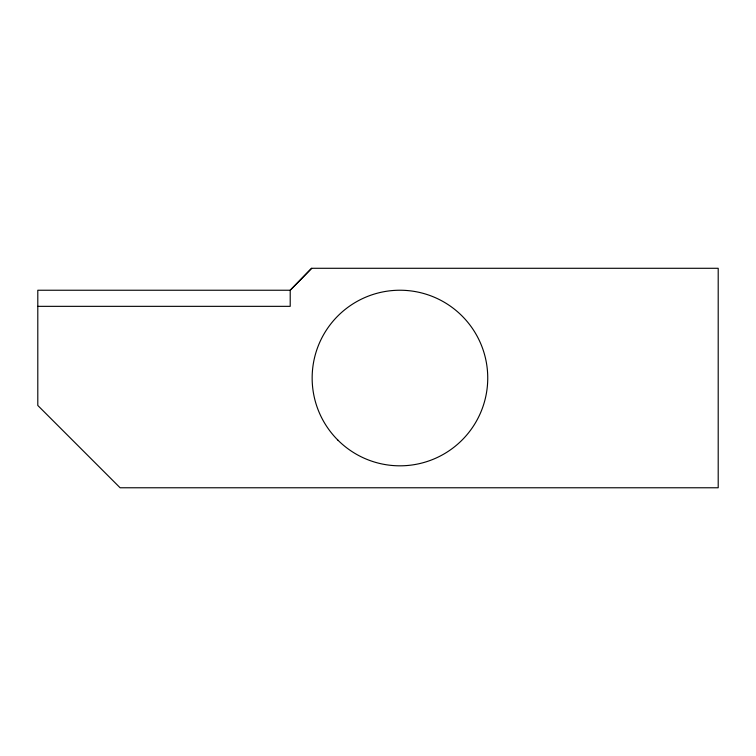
<?xml version="1.0" encoding="UTF-8"?>
<svg xmlns="http://www.w3.org/2000/svg" width="756" height="756" viewBox="0 0 756 756"><rect width="100%" height="100%" fill="white"/><g stroke="black" fill="none" stroke-linecap="round" stroke-linejoin="round"><path stroke-width="1.13" d="M311.661 268.285L290.209 290.238L37.8 290.238L37.8 405.462L120.109 487.771L718.2 487.771L718.2 268.285L311.661 268.285L290.209 290.238L290.209 306.341L37.8 306.341M337.866 440.105A87.79 87.79 0 0 0 484.747 400.756A87.79 87.79 0 0 0 377.225 293.224A87.79 87.79 0 0 0 337.866 440.105"/></g></svg>
